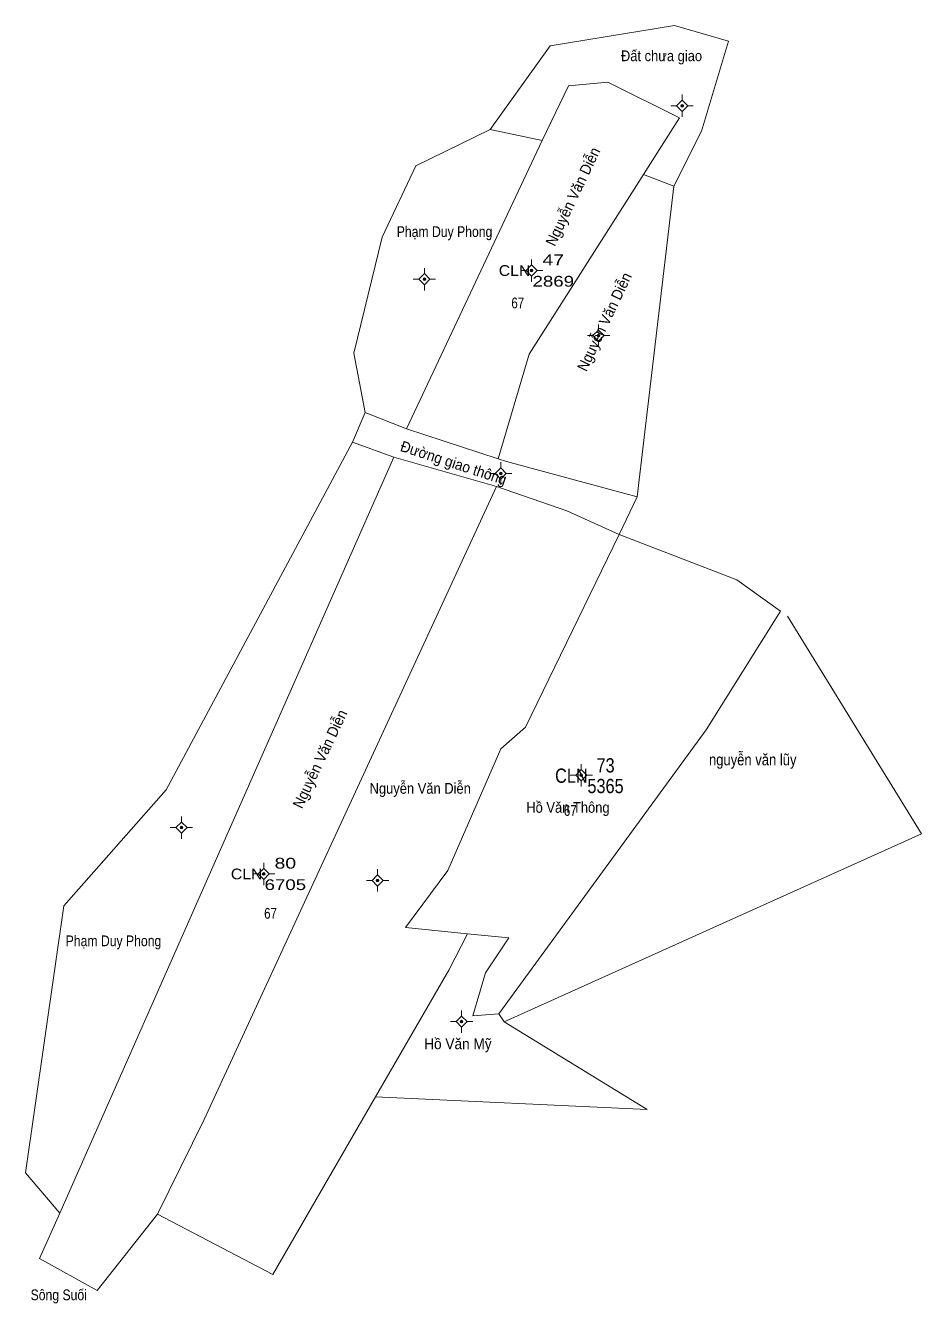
# Model space of a CAD drawing. Header units: metres. Extents: x 536635 to 538419, y 1845904 to 1847311.
# Drawn here: x 536635.2 to 536885.7, y 1846953.5 to 1847310.8 of the extents above; entities that cross this region are included whole.
import ezdxf
from ezdxf.enums import TextEntityAlignment as Align

# ---------------------------------------------------------------- set-up
doc = ezdxf.new("R2010")
doc.units = ezdxf.units.M
doc.header["$LTSCALE"] = 1.2
for name, color, linetype, lineweight in [('10', 7, 'Continuous', 13), ('11', 7, 'Continuous', 13), ('7', 7, 'Continuous', 13)]:
    doc.layers.add(name, color=color, linetype=linetype, lineweight=lineweight)
for name, color, linetype in [('2', 7, 'Continuous'), ('22', 7, 'Continuous'), ('3', 7, 'Continuous'), ('4', 7, 'Continuous'), ('5', 7, 'Continuous'), ('63', 7, 'Continuous'), ('8', 7, 'Continuous')]:
    doc.layers.add(name, color=color, linetype=linetype)

msp = doc.modelspace()

# ---------------------------------------------------------------- hatches: boundary and pattern name
at = {"layer": '11'}
for points in [[(536819.114, 1847288.4, 1), (536818.364, 1847288.4, 1)], [(536777.044, 1847242.34, 1), (536776.294, 1847242.34, 1)], [(536747.064, 1847239.92, 1), (536746.314, 1847239.92, 1)], [(536795.754, 1847224.13, 1), (536795.004, 1847224.13, 1)], [(536768.394, 1847185.59, 1), (536767.644, 1847185.59, 1)], [(536790.924, 1847101.22, 1), (536790.174, 1847101.22, 1)], [(536679.154, 1847086.56, 1), (536678.404, 1847086.56, 1)], [(536702.134, 1847073.61, 1), (536701.384, 1847073.61, 1)], [(536733.984, 1847071.79, 1), (536733.234, 1847071.79, 1)], [(536757.474, 1847032.32, 1), (536756.724, 1847032.32, 1)]]:
    msp.add_hatch(color=256, dxfattribs=at).paths.add_polyline_path(points)

# ---------------------------------------------------------------- linework, layer by layer
at = {"layer": '10'}
for p, q in [((536779.63, 1847278.72), (536765.1, 1847281.75)), ((536779.63, 1847278.72), (536741.66, 1847198.09)), ((536816.46, 1847265.96), (536807.93, 1847269.17)), ((536816.46, 1847265.96), (536806.19, 1847179.09)), ((536730.15, 1847202.64), (536726.57, 1847194.37)), ((536726.57, 1847194.37), (536738.18, 1847190.12)), ((536738.18, 1847190.12), (536766.88, 1847181.94)), ((536806.19, 1847179.09), (536769.62, 1847188.92)), ((536801.12, 1847168.55), (536806.19, 1847179.09)), ((536767.49, 1847034.48), (536769.03, 1847032.3)), ((536704.34, 1846961.65), (536672.08, 1846978.45))]:
    msp.add_line(p, q, dxfattribs=at)
for points in [[(536816.46, 1847265.96), (536824.16, 1847281.28), (536831.68, 1847306.51), (536816.63, 1847310.84), (536781.83, 1847305.19), (536765.1, 1847281.75)], [(536779.63, 1847278.72), (536787, 1847294), (536798, 1847295), (536818, 1847285), (536807.93, 1847269.17)], [(536765.1, 1847281.75), (536744.29, 1847271.59), (536734.89, 1847251.64), (536726.99, 1847219.26), (536730.15, 1847202.64)], [(536807.93, 1847269.17), (536776, 1847219), (536767.31, 1847189.68)], [(536730.15, 1847202.64), (536741.66, 1847198.09), (536767.31, 1847189.68), (536769.62, 1847188.92)], [(536726.57, 1847194.37), (536674.48, 1847097.11), (536645.89, 1847064.74), (536635.19, 1846990.05)], [(536738.18, 1847190.12), (536644.76, 1846978.76), (536635.19, 1846990.05)], [(536672.08, 1846978.45), (536685.16, 1847004.97), (536766.88, 1847181.94)], [(536766.88, 1847181.94), (536786.51, 1847175.12), (536801.12, 1847168.55)], [(536801.12, 1847168.55), (536774.99, 1847114.65), (536768.09, 1847108.58), (536753.26, 1847074.56), (536741.43, 1847058.64), (536758.72, 1847056.9)], [(536767.49, 1847034.48), (536825.48, 1847113.9), (536846.23, 1847147.11), (536834.06, 1847155.82), (536801.12, 1847168.55)], [(536769.03, 1847032.3), (536885.65, 1847084.86), (536848.25, 1847145.66)], [(536758.72, 1847056.9), (536753.5, 1847046.67), (536733.06, 1847011.33), (536704.34, 1846961.65)], [(536767.49, 1847034.48), (536760.24, 1847033.9), (536763.77, 1847045.93), (536770.33, 1847055.73), (536758.72, 1847056.9)], [(536733.06, 1847011.33), (536808.95, 1847007.75), (536769.03, 1847032.3)], [(536644.76, 1846978.76), (536639.13, 1846966.04), (536655.2, 1846957.1), (536672.08, 1846978.45)]]:
    msp.add_lwpolyline(points, dxfattribs=at)
at = {"layer": '11'}
for p, q in [((536818.74, 1847291.52), (536818.74, 1847289.96)), ((536817.18, 1847288.4), (536815.62, 1847288.4)), ((536821.86, 1847288.4), (536820.3, 1847288.4)), ((536818.74, 1847286.84), (536818.74, 1847285.28)), ((536776.67, 1847245.46), (536776.67, 1847243.9)), ((536746.69, 1847243.04), (536746.69, 1847241.48)), ((536775.11, 1847242.34), (536773.55, 1847242.34)), ((536779.8, 1847242.34), (536778.23, 1847242.34)), ((536745.13, 1847239.92), (536743.56, 1847239.92)), ((536746.69, 1847238.36), (536746.69, 1847236.8)), ((536749.81, 1847239.92), (536748.25, 1847239.92)), ((536776.67, 1847240.78), (536776.67, 1847239.22)), ((536795.38, 1847227.26), (536795.38, 1847225.69)), ((536793.82, 1847224.13), (536792.26, 1847224.13)), ((536798.5, 1847224.13), (536796.94, 1847224.13)), ((536795.38, 1847222.57), (536795.38, 1847221)), ((536768.02, 1847188.72), (536768.02, 1847187.15)), ((536766.46, 1847185.59), (536764.9, 1847185.59)), ((536768.02, 1847184.03), (536768.02, 1847182.46)), ((536771.14, 1847185.59), (536769.58, 1847185.59)), ((536790.55, 1847104.34), (536790.55, 1847102.78)), ((536788.99, 1847101.22), (536787.43, 1847101.22)), ((536790.55, 1847099.66), (536790.55, 1847098.1)), ((536793.68, 1847101.22), (536792.11, 1847101.22)), ((536678.78, 1847089.68), (536678.78, 1847088.12)), ((536677.22, 1847086.56), (536675.66, 1847086.56)), ((536678.78, 1847085), (536678.78, 1847083.44)), ((536681.9, 1847086.56), (536680.34, 1847086.56)), ((536701.76, 1847076.74), (536701.76, 1847075.17)), ((536700.2, 1847073.61), (536698.64, 1847073.61)), ((536704.88, 1847073.61), (536703.32, 1847073.61)), ((536733.61, 1847074.92), (536733.61, 1847073.35)), ((536701.76, 1847072.05), (536701.76, 1847070.48)), ((536732.05, 1847071.79), (536730.48, 1847071.79)), ((536733.61, 1847070.23), (536733.61, 1847068.66)), ((536736.74, 1847071.79), (536735.17, 1847071.79)), ((536757.1, 1847035.44), (536757.1, 1847033.88)), ((536755.54, 1847032.32), (536753.98, 1847032.32)), ((536757.1, 1847030.76), (536757.1, 1847029.2)), ((536760.22, 1847032.32), (536758.66, 1847032.32))]:
    msp.add_line(p, q, dxfattribs=at)
for points in [[(536818.74, 1847289.96), (536817.18, 1847288.4), (536818.74, 1847286.84), (536820.3, 1847288.4)], [(536746.69, 1847241.48), (536745.13, 1847239.92), (536746.69, 1847238.36), (536748.25, 1847239.92)], [(536776.67, 1847243.9), (536775.11, 1847242.34), (536776.67, 1847240.78), (536778.23, 1847242.34)], [(536795.38, 1847225.69), (536793.82, 1847224.13), (536795.38, 1847222.57), (536796.94, 1847224.13)], [(536768.02, 1847187.15), (536766.46, 1847185.59), (536768.02, 1847184.03), (536769.58, 1847185.59)], [(536790.55, 1847102.78), (536788.99, 1847101.22), (536790.55, 1847099.66), (536792.11, 1847101.22)], [(536678.78, 1847088.12), (536677.22, 1847086.56), (536678.78, 1847085), (536680.34, 1847086.56)], [(536701.76, 1847075.17), (536700.2, 1847073.61), (536701.76, 1847072.05), (536703.32, 1847073.61)], [(536733.61, 1847073.35), (536732.05, 1847071.79), (536733.61, 1847070.23), (536735.17, 1847071.79)], [(536757.1, 1847033.88), (536755.54, 1847032.32), (536757.1, 1847030.76), (536758.66, 1847032.32)]]:
    msp.add_lwpolyline(points, close=True, dxfattribs=at)
for centre in [(536818.739, 1847288.4), (536776.669, 1847242.34), (536746.689, 1847239.92), (536795.379, 1847224.13), (536768.019, 1847185.59), (536790.549, 1847101.22), (536678.779, 1847086.56), (536701.759, 1847073.61), (536733.609, 1847071.79), (536757.099, 1847032.32)]:
    msp.add_circle(centre, 0.375, dxfattribs=at)

# ---------------------------------------------------------------- texts
at = {"layer": '2'}
for s, height, width, p in [('nguyễn văn lũy', 3.2, 0.85, (536838.49, 1847103.98)), ('Hồ Văn Thông', 3, 0.9, (536786.82, 1847090.72)), ('Hồ Văn Mỹ', 3, 0.95, (536756.055, 1847024.61))]:
    msp.add_text(s, height=height, dxfattribs=dict(at, width=width)).set_placement(p, align=Align.CENTER)
at = {"layer": '22', "width": 0.85}
msp.add_text('Sông Suối', height=3, dxfattribs=at).set_placement((536644.47, 1846954.42), align=Align.CENTER)
at = {"layer": '3'}
for height, width, p in [(3, 1.1, (536776.32, 1847240.84)), (4, 0.85, (536792.33, 1847099.09)), (3, 1.1, (536701.41, 1847072.11))]:
    msp.add_text('CLN', height=height, dxfattribs=dict(at, width=width)).set_placement(p, align=Align.RIGHT)
at = {"layer": '4'}
for s, height, width, p in [('47', 3, 1.35, (536782.72, 1847243.84)), ('73', 4, 0.85, (536797.35, 1847101.98)), ('80', 3, 1.35, (536707.81, 1847075.11))]:
    msp.add_text(s, height=height, dxfattribs=dict(at, width=width)).set_placement(p, align=Align.CENTER)
at = {"layer": '5'}
for s, height, width, p in [('2869', 3, 1.3, (536782.725, 1847237.84)), ('5365', 4, 0.85, (536797.335, 1847096.2)), ('6705', 3, 1.3, (536707.815, 1847069.11))]:
    msp.add_text(s, height=height, dxfattribs=dict(at, width=width)).set_placement(p, align=Align.CENTER)
at = {"layer": '63'}
msp.add_text('D', height=0.01, dxfattribs=at).set_placement((536848.255, 1847145.66), align=Align.CENTER)
msp.add_text('D', height=0.01, dxfattribs=at).set_placement((536848.255, 1847145.66), align=Align.CENTER)
msp.add_text('D', height=0.01, dxfattribs=at).set_placement((536848.255, 1847145.66), align=Align.CENTER)
at = {"layer": '7'}
for s, width, p in [('Đất chưa giao', 0.9, (536812.98, 1847300.88)), ('Phạm Duy Phong', 0.85, (536752.33, 1847251.71)), ('67', 0.8, (536772.795, 1847231.78)), ('Nguyễn Văn Diễn', 0.9, (536745.525, 1847096.04)), ('67', 0.8, (536787.485, 1847089.86)), ('67', 0.8, (536703.675, 1847061.1)), ('Phạm Duy Phong', 0.85, (536659.77, 1847053.41))]:
    msp.add_text(s, height=3, dxfattribs=dict(at, width=width)).set_placement(p, align=Align.CENTER)
at = {"layer": '7', "width": 0.95}
for p in [(536789.551, 1847262.392), (536798.381, 1847227.372), (536718.861, 1847105.142)]:
    msp.add_text('Nguyễn Văn Diễn', height=3, rotation=64.599, dxfattribs=at).set_placement(p, align=Align.CENTER)
at = {"layer": '8', "width": 0.95}
msp.add_text('Đường giao thông', height=3, rotation=341.842, dxfattribs=at).set_placement((536754.388, 1847187.142), align=Align.CENTER)

doc.saveas('drawing.dxf')
